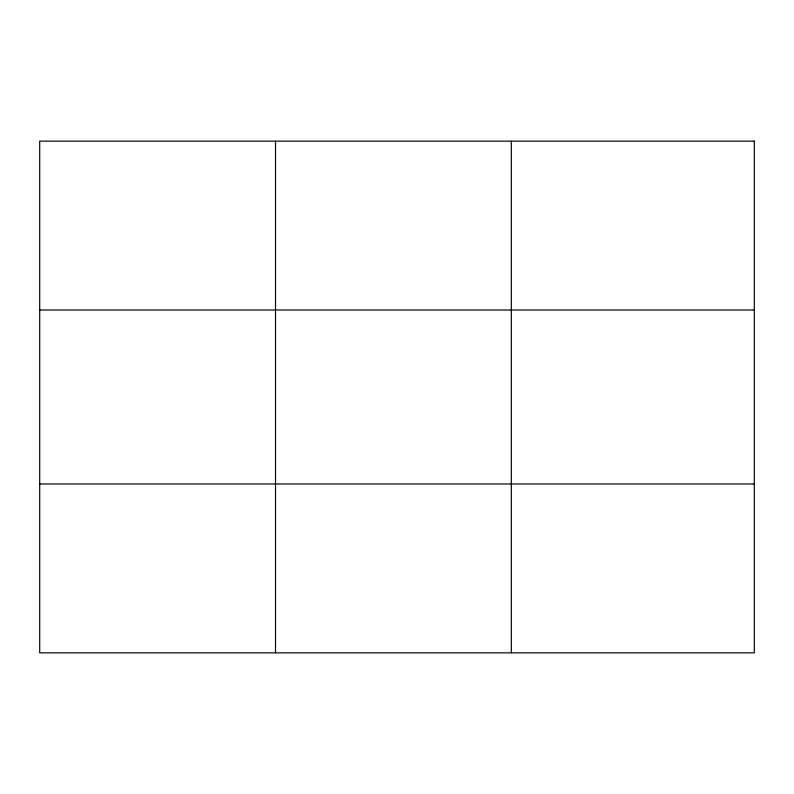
<?xml version="1.0" encoding="UTF-8"?>
<svg xmlns="http://www.w3.org/2000/svg" width="794" height="794" viewBox="0 0 794 794"><rect width="100%" height="100%" fill="white"/><g stroke="black" fill="none" stroke-linecap="round" stroke-linejoin="round"><path stroke-width="1.19" d="M275.518 652.847L275.518 141.153M511.336 652.847L511.336 141.153M39.7 310.017L754.3 310.017M39.7 483.983L754.3 483.983M754.3 141.153L754.3 652.847L39.7 652.847L39.7 141.153L754.3 141.153"/></g></svg>
